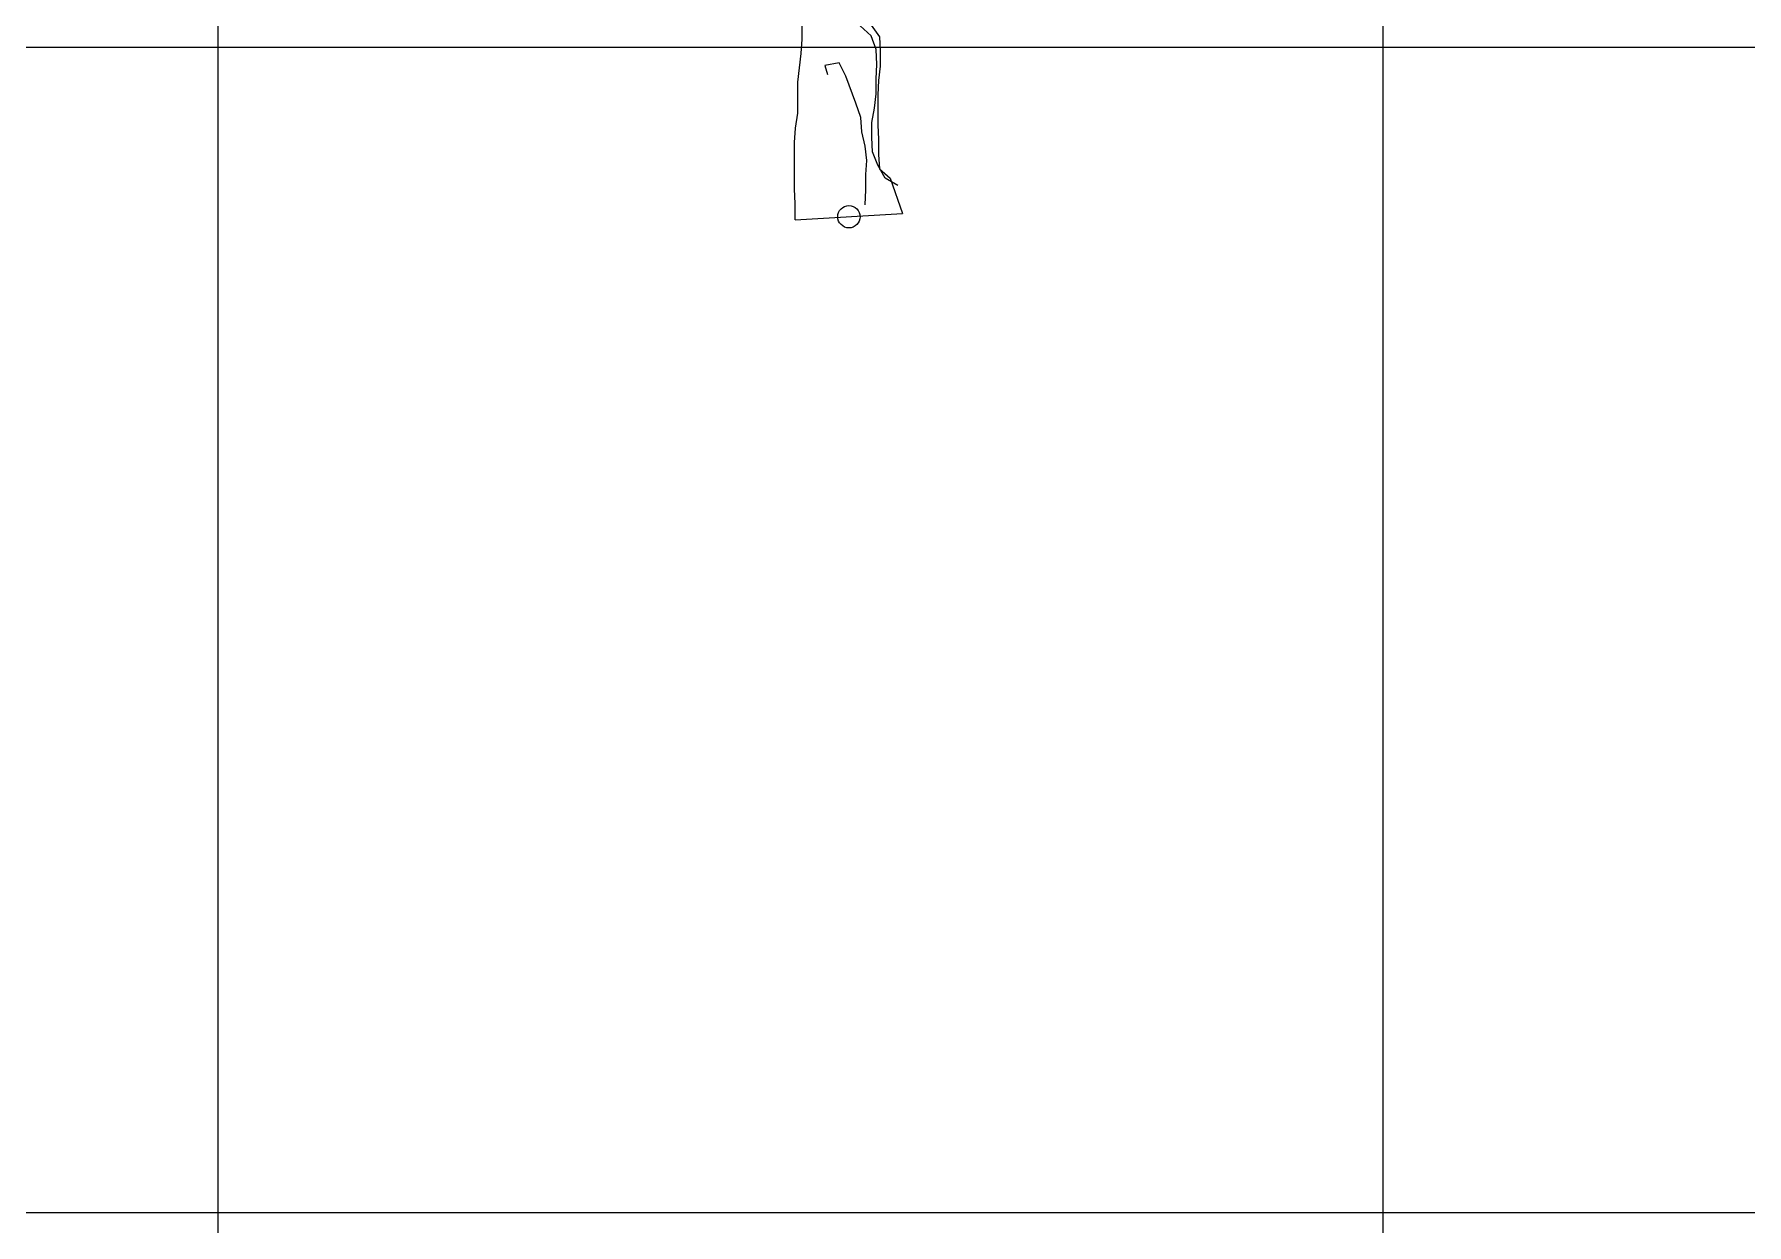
# Model space of a CAD drawing. Header units: millimetres. Extents: x 684983 to 685377, y 990360 to 990509.
# Drawn here: x 685183.662 to 685186.602, y 990432.018 to 990434.061 of the extents above; entities that cross this region are included whole.
import ezdxf

# ---------------------------------------------------------------- set-up
doc = ezdxf.new("R2010")
doc.units = ezdxf.units.MM
doc.layers.add('grid', color=8, linetype='Continuous', lineweight=9)
doc.layers.add('TEAK', color=7, linetype='Continuous')

# ---------------------------------------------------------------- blocks, each defined once
blk = doc.blocks.new('A$C25655A80')
for p, q in [((-0.0719, 0.1894), (-0.0719, 0.224)), ((0.0069, 0.1932), (-0.0056, 0.2048)), ((0.0069, 0.2057), (0.0165, 0.1922)), ((-0.0729, 0.1731), (-0.0719, 0.1894)), ((0.0127, 0.1778), (0.0069, 0.1932)), ((0.0136, 0.1605), (0.0127, 0.1778)), ((0.0165, 0.1922), (0.0175, 0.1759)), ((-0.0768, 0.1404), (-0.0729, 0.1731)), ((-0.0297, 0.1625), (-0.046, 0.1596)), ((-0.046, 0.1596), (-0.0431, 0.149)), ((-0.022, 0.1471), (-0.0297, 0.1625)), ((0.0126, 0.1442), (0.0136, 0.1605)), ((0.0174, 0.1586), (0.0155, 0.1423)), ((0.0175, 0.1759), (0.0174, 0.1586)), ((-0.0768, 0.1049), (-0.0768, 0.1404)), ((-0.0105, 0.1163), (-0.022, 0.1471)), ((0.0126, 0.1269), (0.0126, 0.1442)), ((0.0155, 0.1423), (0.0145, 0.1259)), ((0.0107, 0.1105), (0.0126, 0.1269)), ((0.0145, 0.1259), (0.0145, 0.0913)), ((-0.0797, 0.0876), (-0.0768, 0.1049)), ((-0.0047, 0.1), (-0.0105, 0.1163)), ((-0.0038, 0.0836), (-0.0047, 0.1)), ((0.0078, 0.0942), (0.0107, 0.1105)), ((-0.0807, 0.0712), (-0.0797, 0.0876)), ((0.0001, 0.0673), (-0.0038, 0.0836)), ((0.0078, 0.0769), (0.0078, 0.0942)), ((0.0145, 0.0913), (0.0154, 0.075)), ((-0.0807, 0.0183), (-0.0807, 0.0712)), ((0.002, 0.0509), (0.0001, 0.0673)), ((0.0087, 0.0606), (0.0078, 0.0769)), ((0.0145, 0.0452), (0.0087, 0.0606)), ((0.0154, 0.075), (0.0154, 0.0577)), ((0.001, 0.0346), (0.002, 0.0509)), ((0.0231, 0.0307), (0.0145, 0.0452)), ((0.0154, 0.0577), (0.0164, 0.0413)), ((0.0164, 0.0413), (0.0289, 0.0307)), ((0.001, 0.0173), (0.001, 0.0346)), ((0.0375, 0.0221), (0.0231, 0.0307)), ((0.0289, 0.0307), (0.043, -0.0101)), ((-0.0798, 0.001), (-0.0807, 0.0183)), ((-0.0798, -0.0172), (-0.0798, 0.001)), ((0, 0), (0.001, 0.0173))]:
    blk.add_line(p, q)
blk = doc.blocks.new('TR')
blk.add_line((-0.0606, -0.0024, 1.3453), (0.0622, 0.0048, 1.3453))
blk.add_circle((0.0008, 0.0012, 1.3453), 0.0128)
blk.add_blockref('A$C25655A80', (0.0192, 0.0148, 1.3453))

msp = doc.modelspace()

# ---------------------------------------------------------------- linework, layer by layer
at = {"layer": 'grid'}
for p, q in [((685183.9771, 990509.1548), (685183.9771, 990370.8996)), ((685185.9771, 990509.1548), (685185.9771, 990370.8996)), ((685221.1591, 990434.0381), (685118.727, 990434.0381)), ((685221.1591, 990432.0381), (685118.727, 990432.0381))]:
    msp.add_line(p, q, dxfattribs=at)

# ---------------------------------------------------------------- block references
at = {"layer": 'TEAK', "xscale": 1.5, "yscale": 1.5, "zscale": 1.5}
msp.add_blockref('TR', (685185.0595, 990433.746, 98.578), dxfattribs=at)

doc.saveas('drawing.dxf')
